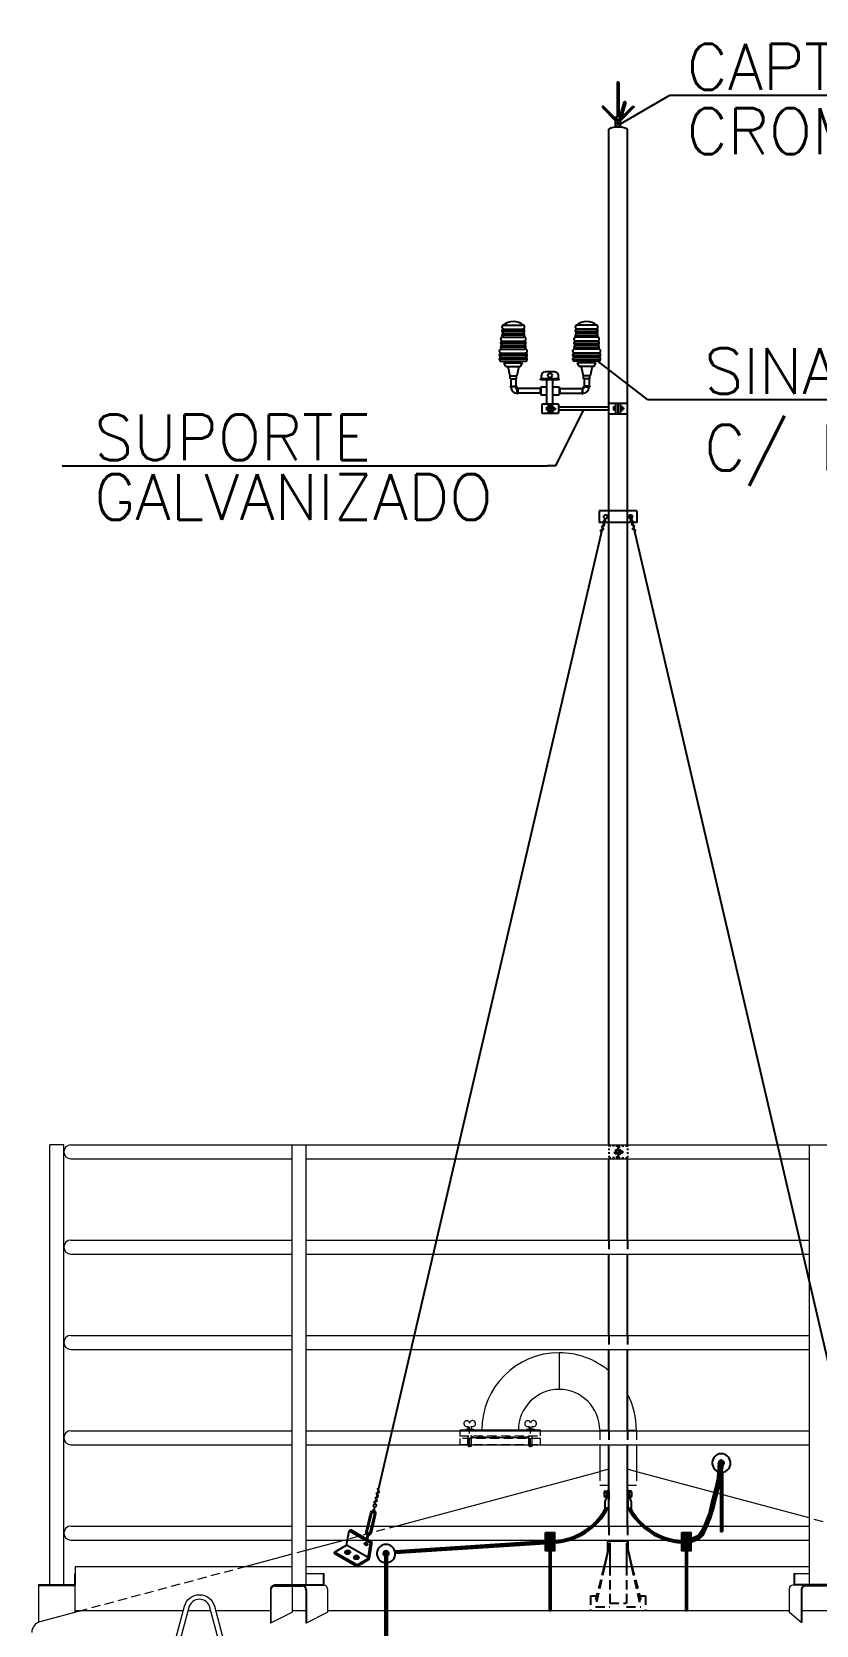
# Model space of a CAD drawing. Header units: millimetres. Extents: x 100 to 940, y 100 to 694.
# Drawn here: x 222.2 to 265, y 353.5 to 440.4 of the extents above; entities that cross this region are included whole.
import ezdxf

# ---------------------------------------------------------------- set-up
doc = ezdxf.new("R2010")
doc.units = ezdxf.units.MM
for name, pattern in [('DASHDOT', [25.4, 12.7, -6.35, 0, -6.35]), ('DASHED', [0.75, 0.5, -0.25]), ('HIDDEN', [9.525, 6.35, -3.175])]:
    doc.linetypes.add(name, pattern=pattern)
doc.layers.add('15', color=1, linetype='Continuous')
doc.layers.add('25', color=2, linetype='Continuous')
for name, color, linetype, lineweight in [('EIXO', 10, 'DASHDOT', 5), ('EQUIP', 200, 'Continuous', 15), ('LINPROJ', 10, 'HIDDEN', 13), ('Parafuso', 200, 'Continuous', 13), ('PEÇAS', 150, 'Continuous', 15)]:
    doc.layers.add(name, color=color, linetype=linetype, lineweight=lineweight)
doc.styles.add('25CL', font='ROMANS.shx', dxfattribs={"height": 2.5})
pattern_1 = [(45, (-333.32531, -211.97965), (-0.0168379802, 0.0168379802), []), (45, (-333.314085, -211.97965), (-0.0168379802, 0.0168379802), [])]

# ---------------------------------------------------------------- blocks, each defined once
blk = doc.blocks.new('*X19')
at = {"color": 0, "linetype": 'ByBlock'}
for p, q in [((387.028, 152.597), (387.028, 152.67)), ((387.041, 152.597), (387.041, 152.67)), ((387.053, 152.597), (387.053, 152.67)), ((387.066, 152.597), (387.066, 152.67)), ((387.078, 152.597), (387.078, 152.67))]:
    blk.add_line(p, q, dxfattribs=at)

msp = doc.modelspace()

# ---------------------------------------------------------------- hatches: boundary and pattern name
h = msp.add_hatch()
h.set_pattern_fill('ANSI31', color=2, scale=0.005)
h.set_pattern_definition([(45, (-333.32531, -171.003338), (-0.01122532015, 0.01122532015), [])])
h.paths.add_polyline_path([(254.203, 379.685), (254.193, 379.685), (254.193, 378.922), (254.203, 378.922)])
h = msp.add_hatch()
h.set_pattern_fill('ANSI32', color=0, scale=0.0025)
h.set_pattern_definition(pattern_1)
h.paths.add_polyline_path([(259.528, 360.383), (259.607, 360.671), (259.433, 360.718), (259.308, 360.25), (259.168, 359.606), (258.918, 358.966), (258.878, 358.884), (259.057, 358.884), (259.242, 359.332), (259.434, 359.982)])
h.paths.add_polyline_path([(259.794, 361.831), (259.831, 361.831), (259.885, 362.189), (259.776, 362.189, -0.301084), (259.685, 362.327), (259.625, 361.519), (259.53, 361.078), (259.433, 360.718), (259.607, 360.671), (259.641, 360.795), (259.743, 361.248), (259.794, 361.585)])
h.paths.add_polyline_path([(258.991, 358.726), (259.057, 358.884), (258.878, 358.884), (258.747, 358.617), (258.56, 358.344), (258.337, 358.264), (258.17, 358.194), (258.17, 358.122), (258.512, 358.122), (258.56, 358.14), (258.816, 358.366)])
h.paths.add_polyline_path([(258.512, 358.122), (258.17, 358.122), (258.17, 357.99), (258.337, 358.06)])
h = msp.add_hatch()
h.set_pattern_fill('ANSI32', color=0, scale=0.0025)
h.set_pattern_definition(pattern_1)
h.paths.add_polyline_path([(259.685, 362.327, 0.301084), (259.776, 362.189), (259.894, 362.189, 0.02484), (259.907, 362.196), (259.909, 362.206, 1.067263)])
h = msp.add_hatch(color=2)
h.dxf.hatch_style = 1
h.paths.add_polyline_path([(259.894, 360.595), (259.794, 360.621), (259.794, 358.884), (259.894, 358.884)])
h.paths.add_polyline_path([(259.894, 361.831), (259.794, 361.831), (259.794, 360.621), (259.894, 360.595)])
h.paths.add_polyline_path([(259.894, 358.884), (259.794, 358.884), (259.794, 358.584), (259.894, 358.584)])
h = msp.add_hatch()
h.set_pattern_fill('ANSI32', color=0, scale=0.0025)
h.set_pattern_definition(pattern_1)
h.paths.add_polyline_path([(253.644, 359.858), (253.511, 359.858, -0.092837), (252.714, 358.884), (252.892, 358.884, 0.087681)])
h = msp.add_hatch()
h.set_pattern_fill('ANSI32', color=0, scale=0.0025)
h.set_pattern_definition(pattern_1)
h.paths.add_polyline_path([(254.882, 359.858), (254.749, 359.858, 0.087721), (255.501, 358.884), (255.679, 358.884, -0.092837)])
h = msp.add_hatch()
h.set_pattern_fill('ANSI32', color=0, scale=0.0025)
h.set_pattern_definition(pattern_1)
h.paths.add_polyline_path([(251.558, 358.122), (251.038, 358.122, -0.022876), (250.727, 358.089), (250.727, 357.971, 0.059921)])
h = msp.add_hatch()
h.set_pattern_fill('ANSI32', color=0, scale=0.0025)
h.set_pattern_definition(pattern_1)
h.paths.add_polyline_path([(252.892, 358.884), (252.714, 358.884, -0.137275), (251.038, 358.122), (251.558, 358.122, 0.110032)])
h = msp.add_hatch()
h.set_pattern_fill('ANSI32', color=0, scale=0.0025)
h.set_pattern_definition(pattern_1)
h.paths.add_polyline_path([(255.679, 358.884), (255.501, 358.884, 0.110132), (256.836, 358.122), (257.356, 358.122, -0.137275)])
h = msp.add_hatch()
h.set_pattern_fill('ANSI32', color=0, scale=0.0025)
h.set_pattern_definition(pattern_1)
h.paths.add_polyline_path([(257.67, 358.088, -0.02316), (257.356, 358.122), (256.836, 358.122, 0.060177), (257.67, 357.972)])
h = msp.add_hatch()
h.set_pattern_fill('ANSI32', color=0, scale=0.0025)
h.set_pattern_definition(pattern_1)
h.paths.add_polyline_path([(241.589, 357.264, -0.21764), (241.68, 357.391, 0.198425), (241.631, 357.495, 0.43761), (241.472, 357.364), (241.472, 356.682), (241.589, 356.682)])
h = msp.add_hatch()
h.set_pattern_fill('ANSI32', color=0, scale=0.0025)
h.set_pattern_definition(pattern_1)
h.paths.add_polyline_path([(250.227, 358.056), (242.011, 357.52, -0.054469), (242.029, 357.413), (250.227, 357.939)])
h = msp.add_hatch(color=2)
h.dxf.hatch_style = 1
h.paths.add_polyline_path([(250.527, 357.529), (250.427, 357.529), (250.427, 356.682), (250.527, 356.682)])
h.paths.add_polyline_path([(250.527, 356.682), (250.427, 356.682), (250.427, 354.282), (250.527, 354.282)])
h.paths.add_polyline_path([(257.974, 357.529), (257.874, 357.529), (257.874, 356.682), (257.974, 356.682)])
h.paths.add_polyline_path([(257.974, 356.682), (257.874, 356.682), (257.874, 354.282), (257.974, 354.282)])
h = msp.add_hatch()
h.set_pattern_fill('ANSI32', color=0, scale=0.0025)
h.set_pattern_definition(pattern_1)
h.paths.add_polyline_path([(241.589, 356.682), (241.472, 356.682), (241.472, 354.282), (241.589, 354.282)])
h = msp.add_hatch()
h.set_pattern_fill('ANSI32', color=0, scale=0.0025)
h.set_pattern_definition(pattern_1)
h.paths.add_polyline_path([(241.589, 354.282), (241.472, 354.282), (241.472, 352.947), (241.589, 352.947)])

# ---------------------------------------------------------------- linework, layer by layer
at = {"color": 2}
for p, q in [((253.685, 379.685), (253.685, 435.085)), ((254.709, 379.685), (254.709, 435.085)), ((240.943, 360.093), (253.472, 413.847)), ((253.173, 414.274), (253.173, 413.624)), ((254.709, 414.274), (254.709, 414.374)), ((255.221, 414.274), (255.221, 413.624)), ((254.193, 379.695), (254.193, 378.912)), ((254.203, 379.695), (254.193, 379.695)), ((254.203, 379.695), (254.203, 378.912)), ((253.685, 374.484), (253.685, 378.922)), ((254.203, 378.912), (254.193, 378.912)), ((254.709, 374.484), (254.709, 378.922)), ((253.685, 369.284), (253.685, 373.722)), ((254.709, 369.284), (254.709, 373.722)), ((253.685, 364.084), (253.685, 368.522)), ((254.709, 364.084), (254.709, 368.522)), ((253.685, 358.884), (253.685, 363.322)), ((254.709, 358.884), (254.709, 363.322)), ((259.685, 362.327), (259.625, 361.519)), ((259.909, 362.206), (259.743, 361.248)), ((259.794, 361.831), (259.794, 358.584)), ((259.794, 361.831), (259.894, 361.831)), ((259.894, 361.831), (259.894, 358.584)), ((259.433, 360.718), (259.308, 360.25)), ((259.53, 361.078), (259.433, 360.718)), ((259.641, 360.795), (259.528, 360.383)), ((259.625, 361.519), (259.53, 361.078)), ((259.743, 361.248), (259.641, 360.795)), ((259.308, 360.25), (259.168, 359.606)), ((259.434, 359.982), (259.242, 359.332)), ((259.528, 360.383), (259.434, 359.982)), ((258.918, 358.966), (258.747, 358.617)), ((259.168, 359.606), (258.918, 358.966)), ((259.242, 359.332), (258.991, 358.726)), ((250.427, 358.029), (250.427, 358.529)), ((250.427, 358.529), (250.427, 358.029)), ((250.527, 358.029), (250.527, 358.529)), ((250.527, 358.529), (250.527, 358.029)), ((253.685, 358.085), (253.685, 358.122)), ((254.709, 358.085), (254.709, 358.122)), ((257.87, 358.029), (257.87, 358.529)), ((257.87, 358.529), (257.87, 358.029)), ((257.97, 358.029), (257.97, 358.529)), ((257.97, 358.529), (257.97, 358.029)), ((258.337, 358.264), (258.17, 358.194)), ((258.56, 358.344), (258.337, 358.264)), ((258.56, 358.14), (258.337, 358.06)), ((258.747, 358.617), (258.56, 358.344)), ((258.816, 358.366), (258.56, 358.14)), ((258.991, 358.726), (258.816, 358.366)), ((259.794, 358.584), (259.894, 358.584)), ((241.472, 357.364), (241.472, 352.625)), ((241.589, 357.264), (241.589, 352.625)), ((250.227, 358.056), (242.011, 357.52)), ((242.029, 357.413), (250.227, 357.939)), ((250.527, 358.029), (250.427, 358.029)), ((250.427, 357.529), (250.427, 354.282)), ((250.527, 357.529), (250.527, 354.282)), ((250.727, 357.971), (250.731, 357.972)), ((253.645, 357.542), (253.44, 356.682)), ((253.745, 357.962), (253.458, 356.682)), ((253.645, 358.085), (254.749, 358.085)), ((253.645, 357.517), (253.645, 358.085)), ((253.745, 357.962), (253.745, 356.682)), ((254.649, 357.962), (254.649, 356.682)), ((254.649, 357.962), (254.937, 356.682)), ((254.749, 357.517), (254.749, 358.085)), ((254.749, 357.542), (254.954, 356.682)), ((257.97, 358.029), (257.87, 358.029)), ((257.874, 357.529), (257.874, 354.282)), ((257.974, 357.529), (257.974, 354.282)), ((258.337, 358.06), (258.17, 357.99)), ((250.427, 354.282), (250.527, 354.282)), ((257.874, 354.282), (257.974, 354.282))]:
    msp.add_line(p, q, dxfattribs=at)
at = {"color": 2, "ltscale": 0.05}
for p, q in [((253.685, 414.274), (253.173, 414.274)), ((254.709, 414.274), (253.685, 414.274)), ((255.221, 414.274), (254.709, 414.274)), ((253.685, 413.624), (253.173, 413.624)), ((254.709, 413.624), (253.685, 413.624)), ((255.221, 413.624), (254.709, 413.624))]:
    msp.add_line(p, q, dxfattribs=at)
at = {"color": 1}
for p, q in [((253.472, 414.05), (253.411, 413.99)), ((253.411, 413.907), (253.411, 413.99)), ((253.411, 413.907), (253.472, 413.847)), ((253.472, 414.05), (253.554, 414.05)), ((253.472, 413.847), (253.554, 413.847)), ((253.554, 414.05), (253.614, 413.99)), ((253.614, 413.907), (253.554, 413.847)), ((253.614, 413.907), (253.614, 413.99)), ((254.841, 414.05), (254.78, 413.99)), ((254.78, 413.907), (254.78, 413.99)), ((254.78, 413.907), (254.841, 413.847)), ((254.841, 414.05), (254.923, 414.05)), ((254.841, 413.847), (254.923, 413.847)), ((254.923, 414.05), (254.983, 413.99)), ((254.983, 413.907), (254.923, 413.847)), ((254.983, 413.907), (254.983, 413.99)), ((250.324, 358.529), (250.324, 357.529)), ((250.427, 358.529), (250.427, 357.529)), ((250.527, 358.529), (250.527, 357.529)), ((250.63, 358.529), (250.63, 357.529)), ((257.767, 358.529), (257.767, 357.529)), ((257.87, 358.529), (257.87, 357.529)), ((257.97, 358.529), (257.97, 357.529)), ((258.073, 358.529), (258.073, 357.529))]:
    msp.add_line(p, q, dxfattribs=at)
at = {"color": 1, "linetype": 'DASHED', "ltscale": 0.05}
for p, q in [((253.685, 379.685), (253.685, 378.922)), ((254.709, 379.685), (254.709, 378.922))]:
    msp.add_line(p, q, dxfattribs=at)
at = {"color": 2, "linetype": 'DASHED', "ltscale": 0.05}
for p, q in [((254.193, 379.62), (253.685, 379.62)), ((254.193, 378.97), (253.685, 378.97)), ((254.203, 379.62), (254.709, 379.62)), ((254.203, 378.97), (254.709, 378.97))]:
    msp.add_line(p, q, dxfattribs=at)
at = {"color": 1, "linetype": 'DASHED'}
for p, q in [((253.685, 374.484), (253.685, 373.722)), ((254.709, 374.484), (254.709, 373.722)), ((253.685, 369.284), (253.685, 368.522)), ((254.709, 369.284), (254.709, 368.522)), ((253.685, 364.084), (253.685, 363.322)), ((254.709, 364.084), (254.709, 363.322)), ((253.685, 358.884), (253.685, 358.122)), ((254.709, 358.884), (254.709, 358.122)), ((253.44, 356.682), (252.965, 354.883)), ((253.458, 356.682), (252.965, 354.483)), ((253.745, 356.682), (253.745, 354.483)), ((254.649, 356.682), (254.649, 354.483)), ((254.937, 356.682), (255.43, 354.483)), ((254.954, 356.682), (255.43, 354.883)), ((252.697, 355.085), (252.697, 354.282)), ((252.697, 355.085), (253.018, 355.085)), ((252.965, 354.883), (253.054, 354.883)), ((253.745, 354.683), (254.649, 354.683)), ((255.34, 354.883), (255.43, 354.883)), ((255.377, 355.085), (255.697, 355.085)), ((255.697, 355.085), (255.697, 354.282)), ((252.965, 354.483), (253.745, 354.483)), ((254.649, 354.483), (255.43, 354.483))]:
    msp.add_line(p, q, dxfattribs=at)
at = {"color": 2}
for points in [[(250.227, 358.529), (250.727, 358.529), (250.727, 357.529), (250.227, 357.529)], [(257.67, 358.529), (258.17, 358.529), (258.17, 357.529), (257.67, 357.529)], [(257.67, 358.529), (258.17, 358.529), (258.17, 357.529), (257.67, 357.529)]]:
    msp.add_lwpolyline(points, close=True, dxfattribs=at)
at = {"color": 1}
msp.add_circle((254.882, 413.949), 0.0418, dxfattribs=at)
at = {"color": 2}
for centre, radius, start, end in [((254.197, 434.111), 1.101, 62.28439, 117.71561), ((259.835, 362.327), 0.5, 276.72476, 263.27524), ((259.835, 362.327), 0.15, 292.97524, 180), ((259.801, 362.274), 0.128, 327.77747, 155.23184), ((241.53, 357.384), 0.5, 276.72476, 263.27524), ((241.53, 357.384), 0.15, 292.97524, 247.02476), ((241.612, 357.355), 0.141, 82.14587, 176.68456), ((241.774, 357.228), 0.188, 119.79504, 168.90851)]:
    msp.add_arc(centre, radius, start, end, dxfattribs=at)
at = {"layer": '15'}
for p, q in [((254.333, 435.385), (257.022, 436.938)), ((257.022, 436.938), (307.322, 436.938)), ((254.07, 435.239), (254.323, 435.239)), ((254.07, 435.239), (254.079, 435.23)), ((254.07, 435.221), (254.079, 435.23)), ((254.07, 435.221), (254.079, 435.212)), ((254.072, 435.205), (254.079, 435.212)), ((254.079, 435.23), (254.314, 435.23)), ((254.079, 435.212), (254.314, 435.212)), ((254.323, 435.239), (254.314, 435.23)), ((254.323, 435.221), (254.314, 435.23)), ((254.323, 435.221), (254.314, 435.212)), ((254.32, 435.205), (254.314, 435.212)), ((247.965, 424.405), (248.987, 424.405)), ((247.965, 424.186), (248.987, 424.186)), ((252.991, 424.403), (251.971, 424.403)), ((252.991, 424.184), (251.971, 424.184)), ((249.169, 423.42), (247.783, 423.42)), ((249.096, 424.077), (247.856, 424.077)), ((249.096, 423.858), (247.856, 423.858)), ((247.892, 423.748), (249.06, 423.748)), ((247.892, 423.529), (249.06, 423.529)), ((247.892, 423.311), (249.06, 423.311)), ((247.965, 423.967), (248.987, 423.967)), ((251.788, 423.419), (253.173, 423.419)), ((251.861, 424.075), (253.1, 424.075)), ((251.861, 423.856), (253.1, 423.856)), ((253.064, 423.747), (251.898, 423.747)), ((253.064, 423.528), (251.898, 423.528)), ((253.064, 423.31), (251.898, 423.31)), ((252.991, 423.966), (251.971, 423.966)), ((249.242, 422.763), (247.71, 422.763)), ((249.242, 422.545), (247.71, 422.545)), ((249.169, 423.201), (247.783, 423.201)), ((247.82, 423.092), (249.133, 423.092)), ((247.82, 422.873), (249.133, 422.873)), ((247.82, 422.654), (249.133, 422.654)), ((251.715, 422.763), (253.246, 422.763)), ((251.715, 422.545), (253.246, 422.545)), ((251.788, 423.2), (253.173, 423.2)), ((253.137, 423.091), (251.825, 423.091)), ((253.137, 422.873), (251.825, 422.873)), ((253.137, 422.654), (251.825, 422.654)), ((255.796, 420.342), (253.093, 422.435)), ((250.312, 419.927), (250.405, 419.927)), ((250.312, 419.753), (250.312, 419.927)), ((250.312, 419.753), (250.312, 419.927)), ((250.312, 419.927), (250.405, 419.927)), ((250.405, 419.893), (250.312, 419.893)), ((250.312, 419.893), (250.405, 419.893)), ((250.689, 419.925), (250.602, 419.925)), ((250.602, 419.891), (250.689, 419.891)), ((250.602, 419.891), (250.689, 419.891)), ((250.689, 419.749), (250.689, 419.925)), ((250.76, 419.875), (250.689, 419.875)), ((250.689, 419.875), (250.76, 419.875)), ((250.689, 419.803), (250.76, 419.803)), ((250.706, 419.803), (250.689, 419.803)), ((250.702, 419.804), (250.702, 419.874)), ((250.702, 419.804), (250.702, 419.874)), ((250.76, 419.803), (250.706, 419.803)), ((250.711, 419.803), (250.711, 419.875)), ((250.723, 419.803), (250.723, 419.875)), ((250.735, 419.803), (250.735, 419.875)), ((250.747, 419.803), (250.747, 419.875)), ((250.76, 419.803), (250.76, 419.875)), ((250.76, 419.875), (250.76, 419.803)), ((253.974, 419.955), (254.083, 419.955)), ((253.974, 419.752), (253.974, 419.955)), ((253.974, 419.752), (253.974, 419.955)), ((253.974, 419.955), (254.083, 419.955)), ((254.083, 419.915), (253.974, 419.915)), ((253.974, 419.915), (254.083, 419.915)), ((254.413, 419.953), (254.312, 419.953)), ((254.312, 419.914), (254.413, 419.914)), ((254.312, 419.914), (254.413, 419.914)), ((254.413, 419.748), (254.413, 419.953)), ((254.413, 419.895), (254.497, 419.895)), ((254.497, 419.895), (254.413, 419.895)), ((254.433, 419.811), (254.413, 419.811)), ((254.413, 419.811), (254.496, 419.811)), ((254.429, 419.812), (254.429, 419.894)), ((254.429, 419.812), (254.429, 419.894)), ((254.497, 419.811), (254.433, 419.811)), ((254.439, 419.811), (254.439, 419.895)), ((254.453, 419.811), (254.453, 419.895)), ((254.467, 419.811), (254.467, 419.895)), ((254.482, 419.811), (254.482, 419.895)), ((254.496, 419.811), (254.497, 419.895)), ((254.497, 419.895), (254.497, 419.811)), ((255.796, 420.342), (257.411, 420.342)), ((257.411, 420.342), (311.621, 420.342)), ((250.405, 419.787), (250.312, 419.787)), ((250.312, 419.787), (250.405, 419.787)), ((250.405, 419.753), (250.312, 419.753)), ((250.405, 419.753), (250.312, 419.753)), ((250.602, 419.784), (250.689, 419.784)), ((250.604, 419.75), (250.689, 419.75)), ((250.799, 416.726), (252.314, 419.756)), ((254.082, 419.792), (253.974, 419.792)), ((253.974, 419.792), (254.082, 419.792)), ((254.083, 419.752), (253.974, 419.752)), ((254.083, 419.752), (253.974, 419.752)), ((254.313, 419.788), (254.413, 419.788)), ((254.315, 419.749), (254.414, 419.749)), ((223.856, 416.726), (250.344, 416.726)), ((250.799, 416.726), (250.344, 416.726))]:
    msp.add_line(p, q, dxfattribs=at)
at = {"layer": '15', "color": 1}
for p, q in [((250.172, 420.083), (250.041, 420.083)), ((250.502, 420.083), (250.172, 420.083)), ((250.735, 420.083), (250.413, 420.083)), ((250.801, 420.083), (250.502, 420.083)), ((250.942, 420.083), (250.781, 420.083)), ((253.685, 419.919), (250.942, 419.919)), ((253.685, 420.137), (254.709, 420.137)), ((250.041, 419.592), (250.172, 419.592)), ((250.172, 419.592), (250.502, 419.592)), ((250.502, 419.592), (250.801, 419.592)), ((250.781, 419.592), (250.942, 419.592)), ((253.685, 419.756), (250.942, 419.755)), ((253.685, 419.564), (254.709, 419.564))]:
    msp.add_line(p, q, dxfattribs=at)
at = {"layer": '15', "linetype": 'DASHED', "ltscale": 0.05}
for p, q in [((254.026, 379.396), (254.135, 379.396)), ((254.026, 379.193), (254.026, 379.396)), ((254.026, 379.193), (254.026, 379.396)), ((254.026, 379.396), (254.135, 379.396)), ((254.135, 379.356), (254.026, 379.356)), ((254.026, 379.356), (254.135, 379.356)), ((254.134, 379.233), (254.026, 379.233)), ((254.026, 379.233), (254.134, 379.233)), ((254.135, 379.193), (254.026, 379.193)), ((254.135, 379.193), (254.026, 379.193)), ((254.355, 379.394), (254.255, 379.394)), ((254.255, 379.354), (254.355, 379.354)), ((254.255, 379.354), (254.355, 379.354)), ((254.255, 379.229), (254.355, 379.229)), ((254.257, 379.19), (254.356, 379.19)), ((254.355, 379.189), (254.355, 379.394)), ((254.355, 379.335), (254.439, 379.335)), ((254.439, 379.335), (254.355, 379.335)), ((254.375, 379.252), (254.355, 379.252)), ((254.355, 379.252), (254.438, 379.252)), ((254.371, 379.252), (254.371, 379.335)), ((254.371, 379.252), (254.371, 379.335)), ((254.439, 379.252), (254.375, 379.252)), ((254.381, 379.252), (254.381, 379.335)), ((254.395, 379.252), (254.395, 379.335)), ((254.409, 379.252), (254.409, 379.335)), ((254.424, 379.252), (254.424, 379.335))]:
    msp.add_line(p, q, dxfattribs=at)
at = {"layer": '15'}
msp.add_circle((250.479, 421.654), 0.116, dxfattribs=at)
for centre, radius, start, end in [((247.965, 424.295), 0.109, 90, 270), ((247.965, 424.077), 0.109, 90, 270), ((248.476, 423.68), 0.909, 50.2636, 129.33943), ((248.987, 424.295), 0.109, 270, 90), ((248.987, 424.077), 0.109, 270, 90), ((251.971, 424.294), 0.109, 90, 270), ((251.971, 424.075), 0.109, 90, 270), ((252.481, 423.679), 0.908, 50.66057, 129.7364), ((252.991, 424.294), 0.109, 270, 90), ((252.991, 424.075), 0.109, 270, 90), ((247.892, 423.639), 0.109, 90, 270), ((247.892, 423.42), 0.109, 90, 270), ((247.892, 423.201), 0.109, 90, 270), ((247.965, 423.858), 0.109, 90, 270), ((248.987, 423.858), 0.109, 270, 90), ((249.06, 423.639), 0.109, 270, 90), ((249.06, 423.42), 0.109, 270, 90), ((249.06, 423.201), 0.109, 270, 90), ((251.898, 423.638), 0.109, 90, 270), ((251.898, 423.419), 0.109, 90, 270), ((251.898, 423.2), 0.109, 90, 270), ((251.971, 423.856), 0.109, 90, 270), ((252.991, 423.856), 0.109, 270, 90), ((253.064, 423.638), 0.109, 270, 90), ((253.064, 423.419), 0.109, 270, 90), ((253.064, 423.2), 0.109, 270, 90), ((247.82, 422.982), 0.109, 90, 270), ((247.82, 422.763), 0.109, 90, 270), ((247.82, 422.545), 0.109, 90, 270), ((249.133, 422.982), 0.109, 270, 90), ((249.133, 422.763), 0.109, 270, 90), ((249.133, 422.545), 0.109, 270, 90), ((251.825, 422.982), 0.109, 90, 270), ((251.825, 422.763), 0.109, 90, 270), ((251.825, 422.545), 0.109, 90, 270), ((253.137, 422.982), 0.109, 270, 90), ((253.137, 422.763), 0.109, 270, 90), ((253.137, 422.545), 0.109, 270, 90)]:
    msp.add_arc(centre, radius, start, end, dxfattribs=at)
at = {"layer": '25'}
for p, q in [((254.154, 437.626), (254.154, 435.805)), ((254.242, 437.627), (254.242, 435.806)), ((254.138, 435.595), (253.408, 436.325)), ((254.254, 435.595), (254.984, 436.325)), ((254.284, 435.737), (254.532, 436.568)), ((254.616, 436.543), (254.366, 435.707)), ((253.346, 436.262), (254.076, 435.533)), ((254.076, 435.533), (254.06, 435.502)), ((254.06, 435.269), (254.06, 435.502)), ((254.109, 435.805), (254.284, 435.806)), ((254.109, 435.63), (254.109, 435.805)), ((254.109, 435.63), (254.284, 435.63)), ((254.195, 435.458), (254.143, 435.428)), ((254.247, 435.428), (254.195, 435.458)), ((254.284, 435.63), (254.284, 435.806)), ((255.046, 436.262), (254.316, 435.533)), ((254.316, 435.533), (254.333, 435.502)), ((254.333, 435.269), (254.333, 435.502)), ((254.06, 435.269), (254.07, 435.239)), ((254.143, 435.428), (254.143, 435.368)), ((254.143, 435.368), (254.195, 435.338)), ((254.195, 435.338), (254.247, 435.368)), ((254.247, 435.368), (254.247, 435.428)), ((254.333, 435.269), (254.323, 435.239)), ((247.747, 422.435), (249.206, 422.435)), ((247.973, 422.335), (248.074, 422.435)), ((248.979, 422.335), (248.879, 422.435)), ((253.21, 422.435), (251.752, 422.435)), ((251.978, 422.335), (252.078, 422.435)), ((252.984, 422.335), (252.883, 422.435)), ((247.973, 422.335), (248.979, 422.335)), ((248.074, 422.133), (247.973, 422.335)), ((248.074, 422.133), (248.879, 422.133)), ((248.174, 422.133), (248.285, 421.63)), ((248.285, 421.63), (248.667, 421.63)), ((248.305, 421.469), (248.305, 421.63)), ((248.647, 421.469), (248.647, 421.63)), ((248.778, 422.133), (248.667, 421.63)), ((248.879, 422.133), (248.979, 422.335)), ((250.011, 421.477), (250.011, 421.656)), ((250.735, 421.857), (250.212, 421.857)), ((250.936, 421.477), (250.936, 421.656)), ((252.078, 422.133), (251.978, 422.335)), ((252.984, 422.335), (251.978, 422.335)), ((252.883, 422.133), (252.078, 422.133)), ((252.179, 422.133), (252.29, 421.63)), ((252.672, 421.63), (252.29, 421.63)), ((252.31, 421.469), (252.31, 421.63)), ((252.652, 421.469), (252.652, 421.63)), ((252.783, 422.133), (252.672, 421.63)), ((252.883, 422.133), (252.984, 422.335)), ((248.305, 421.469), (248.647, 421.469)), ((248.305, 421.067), (248.305, 421.027)), ((248.305, 421.067), (248.647, 421.067)), ((248.647, 421.027), (248.305, 421.027)), ((248.345, 421.469), (248.345, 421.067)), ((248.345, 421.027), (248.345, 421.006)), ((248.607, 421.469), (248.607, 421.067)), ((248.607, 421.006), (248.607, 421.027)), ((248.647, 421.067), (248.647, 421.027)), ((248.667, 420.946), (248.687, 420.946)), ((248.667, 420.684), (248.687, 420.684)), ((248.728, 420.986), (248.687, 420.986)), ((248.687, 420.644), (248.687, 420.986)), ((248.728, 420.986), (248.728, 420.644)), ((249.935, 420.946), (248.728, 420.946)), ((249.935, 420.684), (248.728, 420.684)), ((249.935, 420.986), (249.935, 420.644)), ((249.935, 420.986), (249.975, 420.986)), ((249.96, 421.417), (249.96, 421.477)), ((250.987, 421.477), (249.96, 421.477)), ((250.987, 421.417), (249.96, 421.417)), ((249.975, 421.027), (249.975, 420.604)), ((249.975, 421.027), (250.312, 421.027)), ((250.312, 420.083), (250.312, 421.417)), ((250.634, 420.083), (250.634, 421.417)), ((250.634, 421.027), (250.982, 421.027)), ((250.982, 421.027), (250.982, 420.604)), ((250.982, 420.986), (251.022, 420.986)), ((250.987, 421.417), (250.987, 421.477)), ((251.022, 420.986), (251.022, 420.644)), ((251.022, 420.946), (252.229, 420.946)), ((251.022, 420.684), (252.229, 420.684)), ((252.229, 420.986), (252.229, 420.644)), ((252.229, 420.986), (252.269, 420.986)), ((252.269, 420.644), (252.269, 420.986)), ((252.29, 420.946), (252.269, 420.946)), ((252.29, 420.684), (252.269, 420.684)), ((252.652, 421.469), (252.31, 421.469)), ((252.652, 421.067), (252.31, 421.067)), ((252.31, 421.067), (252.31, 421.027)), ((252.31, 421.027), (252.652, 421.027)), ((252.35, 421.469), (252.35, 421.067)), ((252.35, 421.006), (252.35, 421.027)), ((252.612, 421.469), (252.612, 421.067)), ((252.612, 421.027), (252.612, 421.006)), ((252.652, 421.067), (252.652, 421.027)), ((248.728, 420.644), (248.687, 420.644)), ((249.935, 420.644), (249.975, 420.644)), ((249.975, 420.604), (250.312, 420.604)), ((250.041, 420.083), (250.041, 419.592)), ((250.404, 419.592), (250.404, 420.083)), ((250.502, 419.592), (250.502, 420.083)), ((250.502, 419.592), (250.502, 420.083)), ((250.6, 420.083), (250.6, 419.592)), ((250.634, 420.604), (250.982, 420.604)), ((250.942, 420.083), (250.942, 419.592)), ((250.982, 420.644), (251.022, 420.644)), ((252.229, 420.644), (252.269, 420.644)), ((254.081, 419.564), (254.081, 420.137)), ((254.195, 419.564), (254.195, 420.137)), ((254.195, 419.564), (254.195, 420.137)), ((254.31, 420.137), (254.31, 419.564)), ((254.709, 419.564), (254.709, 420.137)), ((253.353, 413.667), (253.532, 413.734)), ((253.532, 413.734), (253.472, 413.847)), ((254.865, 413.739), (254.926, 413.852)), ((255.044, 413.673), (254.865, 413.739)), ((254.923, 413.847), (267.451, 360.086)), ((253.236, 413.207), (253.422, 413.26)), ((253.298, 413.083), (253.236, 413.207)), ((253.286, 413.422), (253.472, 413.491)), ((253.422, 413.26), (253.286, 413.422)), ((253.472, 413.491), (253.353, 413.667)), ((254.926, 413.496), (255.044, 413.673)), ((255.111, 413.427), (254.926, 413.496)), ((254.975, 413.265), (255.111, 413.427)), ((255.161, 413.212), (254.975, 413.265)), ((255.1, 413.088), (255.161, 413.212)), ((240.999, 360.677), (241.178, 360.744)), ((241.178, 360.744), (241.067, 360.951)), ((253.451, 360.516), (253.451, 360.752)), ((253.49, 360.791), (253.605, 360.791)), ((253.49, 360.719), (253.605, 360.719)), ((253.605, 360.494), (253.605, 360.818)), ((253.605, 360.818), (253.685, 360.818)), ((253.605, 360.791), (253.605, 360.477)), ((253.685, 360.818), (253.685, 360.304)), ((254.709, 360.818), (254.709, 360.304)), ((254.79, 360.818), (254.709, 360.818)), ((254.79, 360.494), (254.79, 360.818)), ((254.79, 360.791), (254.79, 360.477)), ((254.905, 360.791), (254.79, 360.791)), ((254.905, 360.719), (254.79, 360.719)), ((254.944, 360.516), (254.944, 360.752)), ((240.899, 359.903), (240.881, 359.824)), ((240.882, 360.217), (241.068, 360.27)), ((240.943, 360.093), (240.882, 360.217)), ((240.932, 360.432), (241.117, 360.501)), ((241.068, 360.27), (240.932, 360.432)), ((241.117, 360.501), (240.999, 360.677)), ((253.48, 360.228), (253.48, 359.858)), ((253.667, 359.858), (253.48, 359.858)), ((253.49, 360.55), (253.605, 360.55)), ((253.605, 360.477), (253.49, 360.477)), ((253.574, 360.402), (253.511, 360.32)), ((253.685, 360.304), (253.667, 360.279)), ((253.667, 360.279), (253.667, 359.858)), ((254.709, 360.304), (254.728, 360.279)), ((254.728, 360.279), (254.728, 359.858)), ((254.728, 359.858), (254.914, 359.858)), ((254.905, 360.55), (254.79, 360.55)), ((254.79, 360.477), (254.905, 360.477)), ((254.821, 360.402), (254.883, 360.32)), ((254.914, 360.228), (254.914, 359.858)), ((240.831, 359.686), (240.818, 359.653)), ((240.818, 359.653), (240.821, 359.67)), ((240.853, 359.703), (240.831, 359.686)), ((240.835, 359.728), (240.853, 359.807)), ((240.865, 359.678), (240.853, 359.703)), ((240.865, 359.678), (240.863, 359.648)), ((240.863, 359.648), (240.866, 359.66)), ((240.879, 359.718), (240.898, 359.797)), ((239.375, 357.836), (239.515, 358.625)), ((239.515, 358.625), (239.603, 358.676)), ((240.689, 357.947), (239.515, 358.625)), ((240.778, 357.998), (239.603, 358.676)), ((240.473, 358.174), (240.527, 358.405)), ((240.514, 358.15), (240.571, 358.394)), ((240.544, 358.48), (240.54, 358.463)), ((240.541, 358.444), (240.544, 358.48)), ((240.553, 358.419), (240.541, 358.444)), ((240.576, 358.436), (240.553, 358.419)), ((240.576, 358.436), (240.587, 358.464)), ((240.587, 358.464), (240.585, 358.453)), ((238.725, 357.471), (239.377, 357.847)), ((239.936, 356.772), (238.725, 357.471)), ((238.725, 357.381), (238.725, 357.471)), ((239.936, 356.682), (238.725, 357.381)), ((239.289, 357.492), (239.358, 357.542)), ((239.289, 357.492), (239.289, 357.418)), ((239.358, 357.423), (239.289, 357.492)), ((239.358, 357.349), (239.289, 357.418)), ((239.501, 357.542), (239.358, 357.542)), ((239.501, 357.423), (239.358, 357.423)), ((239.358, 357.423), (239.358, 357.349)), ((239.501, 357.349), (239.358, 357.349)), ((240.551, 357.169), (239.377, 357.847)), ((239.57, 357.492), (239.501, 357.542)), ((239.501, 357.423), (239.57, 357.492)), ((239.501, 357.423), (239.501, 357.349)), ((239.501, 357.349), (239.57, 357.418)), ((239.501, 357.349), (239.57, 357.418)), ((239.57, 357.492), (239.57, 357.418)), ((239.771, 357.214), (239.84, 357.264)), ((239.983, 357.264), (239.84, 357.264)), ((240.052, 357.214), (239.983, 357.264)), ((240.432, 357.975), (240.419, 357.942)), ((240.419, 357.942), (240.424, 357.965)), ((240.454, 357.992), (240.432, 357.975)), ((240.466, 357.967), (240.454, 357.992)), ((240.466, 357.967), (240.464, 357.937)), ((240.464, 357.937), (240.466, 357.944)), ((240.549, 357.158), (240.689, 357.947)), ((240.62, 357.109), (240.778, 357.998)), ((240.689, 357.947), (240.778, 357.998)), ((239.84, 357.145), (239.771, 357.214)), ((239.771, 357.214), (239.771, 357.14)), ((239.84, 357.071), (239.771, 357.14)), ((239.84, 357.145), (239.84, 357.071)), ((239.983, 357.145), (239.84, 357.145)), ((239.983, 357.071), (239.84, 357.071)), ((239.936, 356.772), (240.511, 357.104)), ((239.936, 356.682), (240.582, 357.055)), ((239.936, 356.682), (239.936, 356.772)), ((239.983, 357.145), (240.052, 357.214)), ((239.983, 357.145), (239.983, 357.071)), ((239.983, 357.071), (240.052, 357.14)), ((239.983, 357.071), (240.052, 357.14)), ((240.052, 357.214), (240.052, 357.14))]:
    msp.add_line(p, q, dxfattribs=at)
at = {"layer": '25', "linetype": 'DASHED', "ltscale": 0.05}
for p, q in [((254.133, 378.97), (254.133, 379.62)), ((254.252, 379.62), (254.252, 378.97))]:
    msp.add_line(p, q, dxfattribs=at)
at = {"layer": '25'}
for points in [[(254.242, 437.627), (254.154, 437.626), (254.198, 437.678)], [(253.346, 436.262), (253.408, 436.325), (253.341, 436.33)], [(254.616, 436.543), (254.532, 436.568), (254.589, 436.604)], [(255.046, 436.262), (254.984, 436.325), (255.051, 436.33)]]:
    msp.add_lwpolyline(points, close=True, dxfattribs=at)
for points in [[(240.899, 359.903, -0.138713), (240.878, 359.915, -0.107078), (240.861, 359.941, -0.080344), (240.854, 359.974, -0.068127), (240.857, 360.013, -0.068127), (240.871, 360.049, -0.080344), (240.892, 360.076, -0.107078), (240.919, 360.092, -0.138713), (240.943, 360.093, -0.138713), (240.965, 360.081, -0.107078), (240.982, 360.054, -0.080344), (240.989, 360.022, -0.068127), (240.985, 359.983, -0.068127), (240.971, 359.947, -0.080344), (240.951, 359.92, -0.107078), (240.924, 359.904, -0.138713)], [(240.713, 358.5, -1), (240.446, 358.562), (240.694, 359.623, -1), (240.96, 359.561)]]:
    msp.add_lwpolyline(points, format="xyb", close=True, dxfattribs=at)
for points in [[(240.543, 358.462, -0.339273), (240.503, 358.549), (240.751, 359.61, -0.339273), (240.824, 359.67)], [(240.864, 359.661, -0.337806), (240.903, 359.574), (240.655, 358.513, -1.353586)], [(240.655, 358.513, -0.337806), (240.582, 358.453)], [(240.509, 357.847, -0.153138), (240.493, 357.836, -0.106889), (240.466, 357.833, -0.073942), (240.437, 357.84, -0.060523), (240.406, 357.858, -0.060523), (240.38, 357.882, -0.073942), (240.365, 357.907, -0.106889), (240.36, 357.934, -0.153138), (240.366, 357.953, -0.153138), (240.382, 357.964, -0.106889), (240.409, 357.967, -0.046204), (240.427, 357.964, -0.060523)], [(240.465, 357.945, -0.00799), (240.469, 357.942, -0.060523), (240.495, 357.918, -0.073942), (240.51, 357.893, -0.106889), (240.515, 357.866, -0.153138), (240.509, 357.847, -0.153138)]]:
    msp.add_lwpolyline(points, format="xyb", dxfattribs=at)
for centre, radius, start, end in [((254.196, 435.274), 0.266, 59.09765, 120.90235), ((254.089, 435.582), 0.0509, 255.30255, 14.68042), ((254.303, 435.582), 0.0509, 165.31958, 284.69745), ((254.08, 435.273), 0.021, 192.63473, 251.97645), ((254.164, 435.532), 0.294, 251.97645, 266.48745), ((254.228, 435.532), 0.294, 273.51255, 288.02355), ((254.312, 435.273), 0.021, 288.02355, 347.36527), ((250.212, 421.656), 0.201, 90, 180), ((250.735, 421.656), 0.201, 0, 90), ((248.667, 421.006), 0.322, 180, 270), ((248.667, 421.006), 0.0604, 180, 270), ((252.29, 421.006), 0.322, 270, 0), ((252.29, 421.006), 0.0604, 270, 0), ((253.49, 360.752), 0.039, 90, 180), ((253.49, 360.758), 0.039, 180, 270), ((253.49, 360.68), 0.039, 90, 180), ((254.905, 360.752), 0.039, 0, 90), ((254.905, 360.758), 0.039, 270, 0), ((254.905, 360.68), 0.039, 0, 90), ((250.514, 361.499), 3.417, 273.50894, 331.33091), ((250.514, 361.499), 3.534, 273.50894, 332.32893), ((253.49, 360.589), 0.039, 180, 270), ((253.49, 360.511), 0.039, 90, 180), ((253.49, 360.516), 0.039, 180, 270), ((253.632, 360.228), 0.151, 142.74075, 180), ((253.453, 360.494), 0.151, 322.74075, 0), ((257.878, 361.497), 3.532, 207.66378, 266.63056), ((254.941, 360.494), 0.151, 180, 217.25925), ((257.879, 361.499), 3.417, 208.66909, 266.49106), ((254.763, 360.228), 0.151, 0, 37.25925), ((254.905, 360.589), 0.039, 270, 0), ((254.905, 360.511), 0.039, 0, 90), ((254.905, 360.516), 0.039, 270, 0), ((240.84, 359.65), 0.0229, 170.66855, 354.57987), ((240.876, 359.802), 0.0228, 346.56849, 167.19538), ((240.566, 358.473), 0.0229, 339.184, 163.09532), ((240.441, 357.938), 0.0229, 170.66855, 354.57987), ((240.472, 357.172), 0.0781, 300, 349.93557), ((240.543, 357.122), 0.0781, 300, 349.93557)]:
    msp.add_arc(centre, radius, start, end, dxfattribs=at)
at = {"layer": 'EIXO', "linetype": 'DASHED'}
for p, q in [((246.094, 363.183), (246.094, 364.29)), ((249.42, 363.183), (249.42, 364.29))]:
    msp.add_line(p, q, dxfattribs=at)
at = {"layer": 'EQUIP'}
for p, q in [((223.183, 355.686), (223.183, 379.684)), ((223.943, 379.684), (223.183, 379.684)), ((223.943, 355.686), (223.943, 379.684)), ((224.323, 379.685), (254.193, 379.685)), ((236.393, 379.684), (236.393, 355.707)), ((237.153, 379.684), (237.153, 355.707)), ((254.203, 379.685), (284.152, 379.685)), ((264.629, 379.684), (264.629, 355.707)), ((224.323, 378.923), (228.829, 378.923)), ((224.323, 378.923), (236.393, 378.923)), ((237.153, 378.922), (254.193, 378.922)), ((254.203, 378.922), (264.629, 378.922)), ((224.323, 374.485), (228.829, 374.485)), ((224.323, 374.485), (236.393, 374.485)), ((237.153, 374.484), (264.629, 374.484)), ((224.323, 373.723), (228.829, 373.723)), ((224.323, 373.723), (236.393, 373.723)), ((237.153, 373.722), (264.629, 373.722)), ((224.323, 369.285), (228.829, 369.285)), ((224.323, 369.285), (236.393, 369.285)), ((224.323, 368.523), (228.829, 368.523)), ((224.323, 368.523), (236.393, 368.523)), ((237.153, 369.284), (264.629, 369.284)), ((237.153, 368.522), (264.629, 368.522)), ((250.977, 368.341), (250.977, 366.341)), ((224.323, 364.085), (228.829, 364.085)), ((224.323, 364.085), (236.393, 364.085)), ((224.323, 363.323), (228.829, 363.323)), ((224.323, 363.323), (236.393, 363.323)), ((237.153, 364.084), (264.629, 364.084)), ((237.153, 363.322), (264.629, 363.322)), ((246.757, 364.121), (248.757, 364.121)), ((253.197, 364.121), (253.685, 364.121)), ((253.197, 364.121), (253.197, 364.084)), ((253.197, 363.322), (253.197, 361.853)), ((254.709, 364.121), (255.197, 364.121)), ((255.197, 364.121), (255.197, 364.084)), ((255.197, 363.322), (255.197, 361.853)), ((253.197, 361.853), (242.193, 358.904)), ((264.629, 359.326), (255.197, 361.853)), ((224.323, 358.885), (228.829, 358.885)), ((224.323, 358.885), (236.393, 358.885)), ((224.323, 358.123), (228.829, 358.123)), ((224.323, 358.123), (236.393, 358.123)), ((237.153, 358.884), (254.709, 358.884)), ((239.274, 358.122), (237.153, 357.554)), ((237.153, 358.122), (254.709, 358.122)), ((242.193, 358.122), (246.698, 358.122)), ((254.709, 358.884), (264.629, 358.884)), ((254.709, 358.122), (264.629, 358.122)), ((236.393, 357.35), (233.897, 356.682)), ((224.563, 356.682), (236.393, 356.682)), ((224.563, 356.682), (224.563, 355.686)), ((237.153, 356.682), (264.629, 356.682)), ((224.523, 356.286), (224.523, 355.686)), ((235.45, 355.707), (238.128, 355.707)), ((235.45, 355.667), (235.45, 355.707)), ((235.45, 355.667), (238.128, 355.667)), ((235.45, 355.607), (236.958, 355.607)), ((236.404, 355.607), (236.404, 354.182)), ((236.958, 355.667), (236.958, 355.707)), ((237.153, 356.307), (238.128, 356.307)), ((238.096, 356.307), (238.096, 355.707)), ((238.128, 356.307), (238.128, 355.707)), ((238.128, 355.667), (238.128, 355.707)), ((266.252, 355.667), (263.733, 355.667)), ((263.794, 356.307), (264.629, 356.307)), ((263.794, 356.307), (263.794, 355.707)), ((266.252, 355.707), (263.794, 355.707)), ((263.794, 355.667), (263.794, 355.707)), ((263.827, 356.307), (263.827, 355.707)), ((264.428, 355.667), (264.428, 355.707)), ((266.252, 355.607), (264.428, 355.607)), ((235.217, 355.407), (235.217, 353.616)), ((235.25, 355.407), (235.25, 353.616)), ((237.158, 355.407), (237.158, 353.616)), ((237.191, 355.407), (237.191, 353.616)), ((238.328, 355.467), (238.328, 354.182)), ((263.533, 355.467), (263.533, 354.182)), ((264.196, 355.407), (264.196, 353.62)), ((264.228, 355.407), (264.228, 353.62)), ((224.94, 354.282), (222.642, 353.666)), ((224.563, 354.282), (230.468, 354.282)), ((230.725, 354.282), (231.966, 354.282)), ((232.223, 354.282), (235.217, 354.282)), ((235.25, 353.616), (236.404, 354.182)), ((236.404, 354.282), (237.158, 354.282)), ((237.191, 353.616), (238.328, 354.182)), ((238.328, 354.282), (263.533, 354.282)), ((264.196, 353.62), (263.533, 354.182)), ((264.228, 354.282), (265.723, 354.282)), ((235.217, 353.616), (235.25, 353.616)), ((237.158, 353.616), (237.191, 353.616)), ((264.228, 353.62), (264.196, 353.62))]:
    msp.add_line(p, q, dxfattribs=at)
for points in [[(246.189, 364.151), (246.189, 364.33, 3.042562), (246.094, 364.5, 2.943973), (245.999, 364.33), (245.999, 364.151)], [(249.515, 364.151), (249.515, 364.33, 3.042562), (249.42, 364.5, 2.943973), (249.325, 364.33), (249.325, 364.151)]]:
    msp.add_lwpolyline(points, format="xyb", dxfattribs=at)
msp.add_lwpolyline([(222.563, 355.646), (224.563, 355.646), (224.563, 355.686), (222.563, 355.686)], close=True, dxfattribs=at)
for points in [[(224.563, 354.182), (224.563, 355.646), (222.563, 355.646), (222.563, 353.64)], [(224.563, 356.286), (224.523, 356.286)]]:
    msp.add_lwpolyline(points, dxfattribs=at)
msp.add_lwpolyline([(229.665, 350.313), (229.426, 350.38), (230.53, 354.515, -0.767327), (232.161, 354.515), (233.265, 350.38), (233.026, 350.313), (231.921, 354.451, 0.767327), (230.77, 354.451)], format="xyb", close=True, dxfattribs=at)
for centre, radius, start, end in [((224.323, 379.304), 0.381, 90, 270), ((224.323, 374.104), 0.381, 90, 270), ((224.323, 368.904), 0.381, 90, 270), ((250.977, 364.121), 4.22, 90, 180), ((250.977, 364.121), 4.22, 50.08084, 90), ((250.977, 364.121), 2.22, 90, 180), ((250.977, 364.121), 2.22, 0, 90), ((250.977, 364.121), 4.22, 0, 27.82711), ((224.323, 363.704), 0.381, 90, 270), ((224.323, 358.504), 0.381, 90, 270), ((235.463, 355.42), 0.247, 93.17411, 183.17411), ((235.45, 355.407), 0.2, 90, 180), ((236.944, 355.42), 0.247, 356.82589, 86.82589), ((236.958, 355.407), 0.2, 0, 90), ((238.128, 355.467), 0.2, 0, 90), ((263.733, 355.467), 0.2, 90, 180), ((264.442, 355.42), 0.247, 93.17411, 183.17411), ((264.428, 355.407), 0.2, 90, 180), ((222.797, 353.086), 0.6, 105, 180)]:
    msp.add_arc(centre, radius, start, end, dxfattribs=at)
at = {"layer": 'LINPROJ', "linetype": 'DASHED'}
for p, q in [((245.999, 363.322), (245.999, 364.151)), ((246.014, 363.322), (246.014, 364.151)), ((246.174, 363.322), (246.174, 364.151)), ((246.189, 363.322), (246.189, 364.151)), ((249.325, 363.322), (249.325, 364.151)), ((249.34, 363.322), (249.34, 364.151)), ((249.5, 363.322), (249.5, 364.151)), ((249.515, 363.322), (249.515, 364.151)), ((253.197, 364.084), (253.197, 363.322)), ((255.197, 364.084), (255.197, 363.322)), ((253.685, 361.984), (253.197, 361.853)), ((253.197, 361.853), (253.197, 361.121)), ((255.197, 361.853), (254.709, 361.984)), ((255.197, 361.853), (255.197, 361.121)), ((253.197, 361.121), (253.685, 361.121)), ((254.709, 361.121), (255.197, 361.121)), ((265.389, 359.122), (264.629, 359.326)), ((242.193, 358.904), (239.274, 358.122)), ((237.153, 357.554), (236.393, 357.35)), ((233.897, 356.682), (224.94, 354.282))]:
    msp.add_line(p, q, dxfattribs=at)
for points in [[(245.557, 363.801), (249.957, 363.801), (249.957, 364.084)], [(245.557, 364.084), (245.557, 363.801)], [(249.957, 363.661), (245.557, 363.661), (245.557, 363.341), (249.957, 363.341), (249.957, 363.661)], [(249.287, 363.801), (249.287, 363.741), (246.227, 363.741), (246.227, 363.801)], [(246.227, 363.661), (246.227, 363.721), (249.287, 363.721), (249.287, 363.661)]]:
    msp.add_lwpolyline(points, dxfattribs=at)
at = {"layer": 'Parafuso'}
for p, q in [((245.999, 363.254), (245.999, 363.322)), ((246.014, 363.239), (246.014, 363.322)), ((246.174, 363.239), (246.174, 363.322)), ((246.189, 363.254), (246.189, 363.322)), ((249.325, 363.254), (249.325, 363.322)), ((249.34, 363.239), (249.34, 363.322)), ((249.5, 363.239), (249.5, 363.322)), ((249.515, 363.254), (249.515, 363.322)), ((245.999, 363.254), (246.189, 363.254)), ((245.999, 363.254), (246.014, 363.239)), ((246.014, 363.239), (246.174, 363.239)), ((246.189, 363.254), (246.174, 363.239)), ((249.325, 363.254), (249.515, 363.254)), ((249.325, 363.254), (249.34, 363.239)), ((249.34, 363.239), (249.5, 363.239)), ((249.515, 363.254), (249.5, 363.239))]:
    msp.add_line(p, q, dxfattribs=at)
for points in [[(246.319, 364.121), (246.319, 364.151), (245.869, 364.151), (245.869, 364.121)], [(249.645, 364.121), (249.645, 364.151), (249.195, 364.151), (249.195, 364.121)]]:
    msp.add_lwpolyline(points, close=True, dxfattribs=at)
at = {"layer": 'PEÇAS'}
msp.add_lwpolyline([(249.957, 364.084), (249.957, 364.121), (245.557, 364.121), (245.557, 364.084)], dxfattribs=at)

# ---------------------------------------------------------------- block references
at = {"layer": '15'}
for p, xscale, yscale, zscale, rotation in [((630.851, 569.802), 0.982133840549719, 0.982133840549719, 0.982133840549719, 180.0085156912573), ((697.936, 594.81), 1.145822813974686, 1.145822813974686, 1.145822813974686, 180.008515691258)]:
    msp.add_blockref('*X19', p, dxfattribs=dict(at, xscale=xscale, yscale=yscale, zscale=zscale, rotation=rotation))
at = {"layer": '15', "linetype": 'DASHED', "xscale": 1.145822813974686, "yscale": 1.145822813974686, "zscale": 1.145822813974686, "rotation": 180.008515691258}
msp.add_blockref('*X19', (697.878, 554.25), dxfattribs=at)

# ---------------------------------------------------------------- texts
at = {"layer": '25', "style": '25CL'}
for s, p in [('CAPTOR FRANKLIN LATÃO', (257.931, 437.241)), ('CROMADO 300mm', (257.931, 433.727)), ('SINALIZADOR 2 LAMPADAS', (258.896, 420.645)), ('C/ RELÉ FOTO-ELÉTRICO', (258.896, 416.467)), ('SUPORTE', (225.597, 417.029)), ('GALVANIZADO', (225.597, 413.772))]:
    msp.add_text(s, height=2.5, dxfattribs=at).set_placement(p)

doc.saveas('drawing.dxf')
